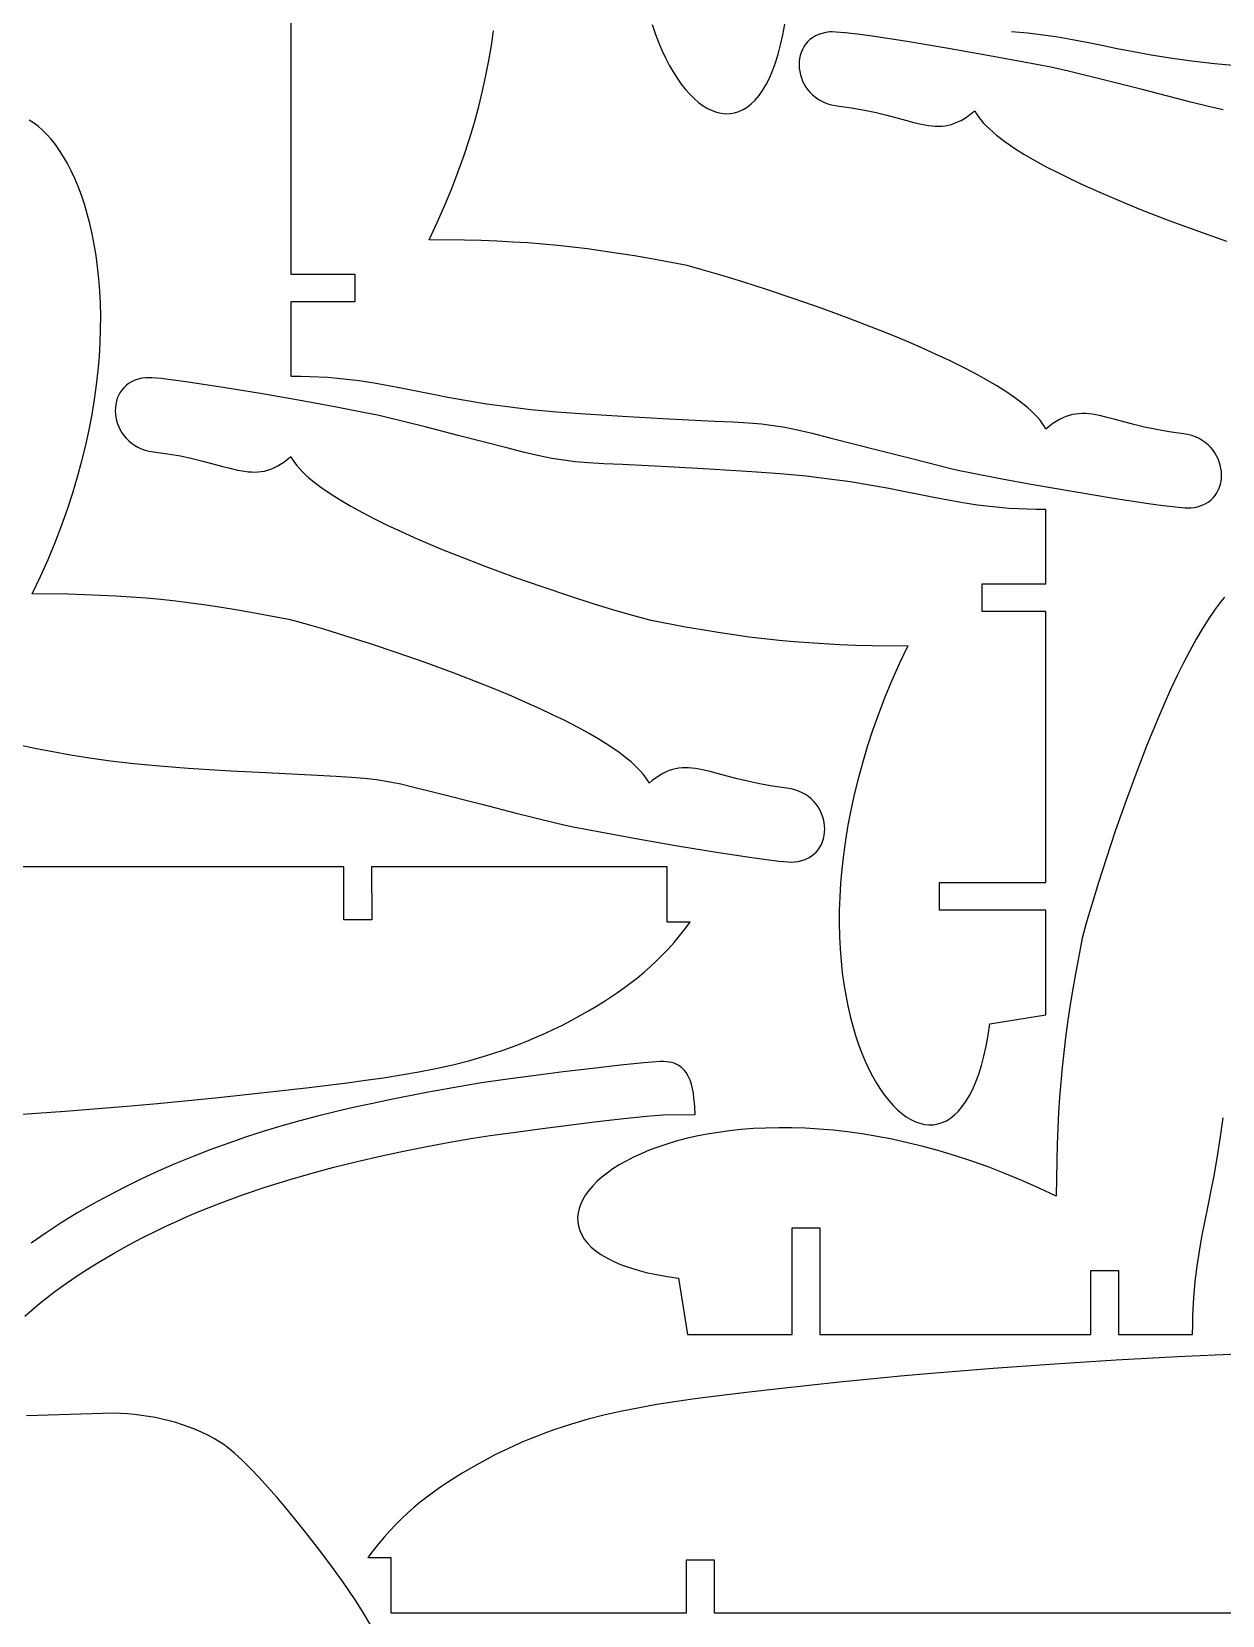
# Model space of a CAD drawing. Extents: x 378 to 958, y 20 to 900.
# Drawn here: x 476.3 to 588.1, y 185.4 to 334.1 of the extents above; entities that cross this region are included whole.
import ezdxf

# ---------------------------------------------------------------- set-up
doc = ezdxf.new("R2010")
doc.units = 0
doc.layers.get('0').update_dxf_attribs({"linetype": 'CONTINUOUS'})

msp = doc.modelspace()

# ---------------------------------------------------------------- linework, layer by layer
at = {"color": 4}
for p, q in [((500.642689, 336.750084), (500.640489, 311.327984)), ((534.571287, 334.763373), (534.855356, 333.915432)), ((546.829009, 333.775954), (547.01136, 334.788588)), ((519.466855, 332.786858), (519.65779, 334.161155)), ((534.855356, 333.915432), (535.158001, 333.10781)), ((535.158001, 333.10781), (535.477916, 332.341378)), ((546.622098, 332.832446), (546.829009, 333.775954)), ((549.16377, 333.125669), (548.973155, 332.899895)), ((549.380674, 333.33234), (549.16377, 333.125669)), ((549.623998, 333.517845), (549.380674, 333.33234)), ((549.893871, 333.68012), (549.623998, 333.517845)), ((550.190424, 333.817101), (549.893871, 333.68012)), ((550.513785, 333.926724), (550.190424, 333.817101)), ((550.864086, 334.006927), (550.513785, 333.926724)), ((551.241455, 334.055645), (550.864086, 334.006927)), ((551.477023, 334.061803), (551.241455, 334.055645)), ((551.798597, 334.04949), (551.477023, 334.061803)), ((552.677357, 333.973721), (551.798597, 334.04949)), ((553.832912, 333.83688), (552.677357, 333.973721)), ((555.220441, 333.64751), (553.832912, 333.83688)), ((558.512135, 333.145354), (555.220441, 333.64751)), ((562.193867, 332.535595), (558.512135, 333.145354)), ((568.300222, 334.10341), (569.832973, 333.971427)), ((569.832973, 333.971427), (571.278379, 333.797312)), ((571.278379, 333.797312), (572.665751, 333.587215)), ((572.665751, 333.587215), (574.0244, 333.347287)), ((574.0244, 333.347287), (575.383637, 333.083678)), ((575.383637, 333.083678), (576.772775, 332.802539)), ((519.235122, 331.387084), (519.466855, 332.786858)), ((535.477916, 332.341378), (535.813793, 331.617011)), ((535.813793, 331.617011), (536.164325, 330.935581)), ((546.139825, 331.149322), (546.391934, 331.957194)), ((546.391934, 331.957194), (546.622098, 332.832446)), ((548.40988, 331.556712), (548.374276, 331.259659)), ((548.470995, 331.847045), (548.40988, 331.556712)), ((548.55775, 332.128593), (548.470995, 331.847045)), ((548.670275, 332.399293), (548.55775, 332.128593)), ((548.8087, 332.657082), (548.670275, 332.399293)), ((548.973155, 332.899895), (548.8087, 332.657082)), ((565.907067, 331.886572), (562.193867, 332.535595)), ((569.293163, 331.266629), (565.907067, 331.886572)), ((576.772775, 332.802539), (578.221123, 332.510019)), ((578.221123, 332.510019), (579.757995, 332.21227)), ((579.757995, 332.21227), (581.4127, 331.915441)), ((581.4127, 331.915441), (583.214551, 331.625684)), ((583.214551, 331.625684), (585.192859, 331.349148)), ((518.961283, 329.962706), (519.235122, 331.387084)), ((536.164325, 330.935581), (536.528206, 330.297961)), ((536.528206, 330.297961), (536.904127, 329.705024)), ((545.574997, 329.732232), (545.867077, 330.40796)), ((545.867077, 330.40796), (546.139825, 331.149322)), ((548.374276, 331.259659), (548.364053, 330.957948)), ((548.364053, 330.957948), (548.37908, 330.653645)), ((548.37908, 330.653645), (548.419228, 330.348811)), ((548.419228, 330.348811), (548.484367, 330.045512)), ((548.484367, 330.045512), (548.574368, 329.74581)), ((571.993582, 330.744106), (569.293163, 331.266629)), ((572.97461, 330.540734), (571.993582, 330.744106)), ((573.649755, 330.387345), (572.97461, 330.540734)), ((577.454664, 329.43655), (573.649755, 330.387345)), ((585.192859, 331.349148), (587.376935, 331.091985)), ((587.376935, 331.091985), (589.796091, 330.860344)), ((518.644031, 328.514597), (518.961283, 329.962706)), ((536.904127, 329.705024), (537.290782, 329.157644)), ((537.290782, 329.157644), (537.686863, 328.656692)), ((537.686863, 328.656692), (538.091064, 328.203043)), ((544.595842, 328.090133), (544.938073, 328.574192)), ((544.938073, 328.574192), (545.264893, 329.121267)), ((545.264893, 329.121267), (545.574997, 329.732232)), ((548.574368, 329.74581), (548.689099, 329.45177)), ((548.689099, 329.45177), (548.828433, 329.165454)), ((548.828433, 329.165454), (548.992237, 328.888928)), ((548.992237, 328.888928), (549.180384, 328.624253)), ((549.180384, 328.624253), (549.392742, 328.373495)), ((580.572426, 328.643503), (577.454664, 329.43655)), ((585.146916, 327.467349), (580.572426, 328.643503)), ((518.282058, 327.043631), (518.644031, 328.514597)), ((538.091064, 328.203043), (538.502076, 327.797569)), ((538.502076, 327.797569), (538.918594, 327.441143)), ((538.918594, 327.441143), (539.33931, 327.134639)), ((539.33931, 327.134639), (539.762916, 326.878929)), ((543.489762, 327.007324), (543.87038, 327.307572)), ((543.87038, 327.307572), (544.239509, 327.668217)), ((544.239509, 327.668217), (544.595842, 328.090133)), ((549.392742, 328.373495), (549.629183, 328.138716)), ((549.629183, 328.138716), (549.889575, 327.921981)), ((549.889575, 327.921981), (550.17379, 327.725352)), ((550.17379, 327.725352), (550.481698, 327.550895)), ((550.481698, 327.550895), (550.813168, 327.400671)), ((550.813168, 327.400671), (551.168071, 327.276746)), ((551.168071, 327.276746), (551.546276, 327.181183)), ((551.546276, 327.181183), (551.947655, 327.116045)), ((551.947655, 327.116045), (553.276964, 326.931016)), ((586.803848, 327.052591), (585.146916, 327.467349)), ((588.174041, 326.732278), (586.803848, 327.052591)), ((476.485405, 325.51098), (476.061799, 325.766692)), ((517.874058, 325.55068), (518.282058, 327.043631)), ((539.762916, 326.878929), (540.188105, 326.674886)), ((540.188105, 326.674886), (540.613571, 326.523383)), ((540.613571, 326.523383), (541.038006, 326.425293)), ((541.038006, 326.425293), (541.460102, 326.38149)), ((541.460102, 326.38149), (541.878553, 326.392846)), ((541.878553, 326.392846), (542.292052, 326.460235)), ((542.292052, 326.460235), (542.699292, 326.584528)), ((542.699292, 326.584528), (543.098964, 326.766601)), ((543.098964, 326.766601), (543.489762, 327.007324)), ((553.276964, 326.931016), (554.487029, 326.715355)), ((554.487029, 326.715355), (555.588465, 326.480101)), ((555.588465, 326.480101), (556.591886, 326.236296)), ((556.591886, 326.236296), (558.34714, 325.767196)), ((558.34714, 325.767196), (559.120201, 325.563983)), ((559.120201, 325.563983), (559.837705, 325.396382)), ((562.963351, 325.479001), (563.265199, 325.604546)), ((563.265199, 325.604546), (563.570406, 325.756936)), ((563.570406, 325.756936), (563.880298, 325.937551)), ((563.880298, 325.937551), (564.196202, 326.14777)), ((564.196202, 326.14777), (564.519446, 326.388975)), ((564.519446, 326.388975), (564.851355, 326.662545)), ((564.851355, 326.662545), (565.007969, 326.383933)), ((565.007969, 326.383933), (565.194857, 326.102786)), ((565.194857, 326.102786), (565.411123, 325.819288)), ((565.411123, 325.819288), (565.655868, 325.533621)), ((476.906121, 325.204474), (476.485405, 325.51098)), ((477.322638, 324.848047), (476.906121, 325.204474)), ((477.733651, 324.442572), (477.322638, 324.848047)), ((478.137852, 323.988922), (477.733651, 324.442572)), ((517.418724, 324.036617), (517.874058, 325.55068)), ((559.837705, 325.396382), (560.510264, 325.275435)), ((560.510264, 325.275435), (560.833007, 325.235907)), ((560.833007, 325.235907), (561.148495, 325.212182)), ((561.148495, 325.212182), (561.458053, 325.205642)), ((561.458053, 325.205642), (561.76301, 325.217665)), ((561.76301, 325.217665), (562.064691, 325.249633)), ((562.064691, 325.249633), (562.364424, 325.302924)), ((562.364424, 325.302924), (562.663535, 325.37892)), ((562.663535, 325.37892), (562.963351, 325.479001)), ((565.655868, 325.533621), (565.928197, 325.245967)), ((565.928197, 325.245967), (566.227212, 324.956509)), ((566.227212, 324.956509), (566.552017, 324.665428)), ((566.552017, 324.665428), (566.901714, 324.372907)), ((566.901714, 324.372907), (567.672199, 323.784277)), ((478.533933, 323.48797), (478.137852, 323.988922)), ((478.920588, 322.940589), (478.533933, 323.48797)), ((479.296509, 322.347652), (478.920588, 322.940589)), ((516.914748, 322.502316), (517.418724, 324.036617)), ((567.672199, 323.784277), (568.531491, 323.192075)), ((568.531491, 323.192075), (569.472414, 322.597762)), ((569.472414, 322.597762), (570.487794, 322.002796)), ((479.660389, 321.710032), (479.296509, 322.347652)), ((480.010922, 321.028602), (479.660389, 321.710032)), ((516.360823, 320.948648), (516.914748, 322.502316)), ((570.487794, 322.002796), (571.570455, 321.408637)), ((571.570455, 321.408637), (572.713221, 320.816743)), ((480.346799, 320.304235), (480.010922, 321.028602)), ((480.666714, 319.537804), (480.346799, 320.304235)), ((515.755641, 319.376489), (516.360823, 320.948648)), ((572.713221, 320.816743), (573.908918, 320.228574)), ((573.908918, 320.228574), (575.150369, 319.645587)), ((575.150369, 319.645587), (576.430401, 319.069244)), ((480.969359, 318.730182), (480.666714, 319.537804)), ((481.253428, 317.882242), (480.969359, 318.730182)), ((515.097897, 317.786709), (515.755641, 319.376489)), ((576.430401, 319.069244), (577.741836, 318.501002)), ((577.741836, 318.501002), (579.0775, 317.94232)), ((481.517612, 316.994857), (481.253428, 317.882242)), ((481.760606, 316.0689), (481.517612, 316.994857)), ((514.386282, 316.180184), (515.097897, 317.786709)), ((579.0775, 317.94232), (580.430217, 317.394657)), ((580.430217, 317.394657), (583.158111, 316.338227)), ((481.981102, 315.105244), (481.760606, 316.0689)), ((513.619489, 314.557784), (514.386282, 316.180184)), ((583.158111, 316.338227), (585.868114, 315.343382)), ((585.868114, 315.343382), (588.502822, 314.421794)), ((482.177792, 314.104762), (481.981102, 315.105244)), ((482.349369, 313.068328), (482.177792, 314.104762)), ((516.953912, 314.510826), (513.619489, 314.557784)), ((518.513966, 314.468083), (516.953912, 314.510826)), ((520.017856, 314.410778), (518.513966, 314.468083)), ((521.477039, 314.337622), (520.017856, 314.410778)), ((522.90297, 314.247326), (521.477039, 314.337622)), ((524.307105, 314.138602), (522.90297, 314.247326)), ((525.700902, 314.010159), (524.307105, 314.138602)), ((527.095815, 313.860709), (525.700902, 314.010159)), ((528.503301, 313.688964), (527.095815, 313.860709)), ((529.934816, 313.493633), (528.503301, 313.688964)), ((482.494527, 311.996813), (482.349369, 313.068328)), ((531.401816, 313.273428), (529.934816, 313.493633)), ((532.915757, 313.027059), (531.401816, 313.273428)), ((534.488096, 312.753239), (532.915757, 313.027059)), ((537.853789, 312.118084), (534.488096, 312.753239)), ((482.611958, 310.891092), (482.494527, 311.996813)), ((482.700354, 309.752037), (482.611958, 310.891092)), ((500.640489, 311.327984), (506.640289, 311.327984)), ((506.640289, 311.327984), (506.640289, 308.727484)), ((539.250984, 311.737866), (537.853789, 312.118084)), ((541.010488, 311.22603), (539.250984, 311.737866)), ((543.074897, 310.594248), (541.010488, 311.22603)), ((482.75841, 308.580521), (482.700354, 309.752037)), ((545.386809, 309.854192), (543.074897, 310.594248)), ((547.888821, 309.017534), (545.386809, 309.854192)), ((482.784816, 307.377417), (482.75841, 308.580521)), ((500.640489, 308.727484), (500.639689, 301.753384)), ((506.640289, 308.727484), (500.640489, 308.727484)), ((550.52353, 308.095947), (547.888821, 309.017534)), ((553.233533, 307.101102), (550.52353, 308.095947)), ((482.778268, 306.143598), (482.784816, 307.377417)), ((555.961427, 306.044672), (553.233533, 307.101102)), ((482.661075, 303.587309), (482.737456, 304.879938)), ((482.737456, 304.879938), (482.778268, 306.143598)), ((557.314144, 305.497009), (555.961427, 306.044672)), ((558.649808, 304.938327), (557.314144, 305.497009)), ((559.961243, 304.370085), (558.649808, 304.938327)), ((482.547816, 302.266584), (482.661075, 303.587309)), ((561.241274, 303.793741), (559.961243, 304.370085)), ((562.482726, 303.210755), (561.241274, 303.793741)), ((482.396373, 300.918636), (482.547816, 302.266584)), ((563.678423, 302.622586), (562.482726, 303.210755)), ((564.821189, 302.030692), (563.678423, 302.622586)), ((565.90385, 301.436532), (564.821189, 302.030692)), ((482.205438, 299.544338), (482.396373, 300.918636)), ((484.757407, 300.436903), (484.592952, 300.194089)), ((484.948022, 300.662677), (484.757407, 300.436903)), ((485.164926, 300.869348), (484.948022, 300.662677)), ((485.40825, 301.054853), (485.164926, 300.869348)), ((485.678123, 301.217128), (485.40825, 301.054853)), ((485.974676, 301.354109), (485.678123, 301.217128)), ((486.298037, 301.463732), (485.974676, 301.354109)), ((486.648338, 301.543935), (486.298037, 301.463732)), ((487.025707, 301.592653), (486.648338, 301.543935)), ((487.261275, 301.598811), (487.025707, 301.592653)), ((487.582851, 301.586498), (487.261275, 301.598811)), ((488.461613, 301.510729), (487.582851, 301.586498)), ((489.617173, 301.373888), (488.461613, 301.510729)), ((491.004708, 301.184518), (489.617173, 301.373888)), ((494.296418, 300.682362), (491.004708, 301.184518)), ((497.978169, 300.072603), (494.296418, 300.682362)), ((500.639689, 301.753384), (501.557455, 301.745939)), ((501.557455, 301.745939), (502.435066, 301.724117)), ((502.435066, 301.724117), (504.084474, 301.640417)), ((504.084474, 301.640417), (505.617225, 301.508435)), ((505.617225, 301.508435), (507.062631, 301.33432)), ((507.062631, 301.33432), (508.450003, 301.124223)), ((508.450003, 301.124223), (509.808652, 300.884295)), ((509.808652, 300.884295), (511.167889, 300.620686)), ((511.167889, 300.620686), (512.557027, 300.339547)), ((512.557027, 300.339547), (514.005375, 300.047027)), ((566.91923, 300.841567), (565.90385, 301.436532)), ((567.860153, 300.247254), (566.91923, 300.841567)), ((481.973705, 298.144564), (482.205438, 299.544338)), ((484.194132, 299.09372), (484.158528, 298.796667)), ((484.255247, 299.384053), (484.194132, 299.09372)), ((484.342002, 299.665601), (484.255247, 299.384053)), ((484.454527, 299.936301), (484.342002, 299.665601)), ((484.592952, 300.194089), (484.454527, 299.936301)), ((501.691387, 299.42358), (497.978169, 300.072603)), ((505.077499, 298.803637), (501.691387, 299.42358)), ((507.77793, 298.281114), (505.077499, 298.803637)), ((514.005375, 300.047027), (515.542247, 299.749278)), ((515.542247, 299.749278), (517.196952, 299.452449)), ((517.196952, 299.452449), (518.998803, 299.162692)), ((518.998803, 299.162692), (520.977111, 298.886156)), ((520.977111, 298.886156), (523.161187, 298.628993)), ((568.719445, 299.655052), (567.860153, 300.247254)), ((569.489929, 299.066421), (568.719445, 299.655052)), ((569.839627, 298.773901), (569.489929, 299.066421)), ((481.699866, 296.720186), (481.973705, 298.144564)), ((484.158528, 298.796667), (484.148304, 298.494956)), ((484.148304, 298.494956), (484.163332, 298.190653)), ((484.163332, 298.190653), (484.20348, 297.885819)), ((484.20348, 297.885819), (484.268619, 297.58252)), ((484.268619, 297.58252), (484.35862, 297.282818)), ((508.758961, 298.077742), (507.77793, 298.281114)), ((509.434107, 297.924353), (508.758961, 298.077742)), ((513.239016, 296.973558), (509.434107, 297.924353)), ((523.161187, 298.628993), (525.580343, 298.397352)), ((525.580343, 298.397352), (528.263889, 298.197384)), ((528.263889, 298.197384), (532.2723, 297.951103)), ((532.2723, 297.951103), (535.56643, 297.768635)), ((535.56643, 297.768635), (540.412256, 297.531832)), ((540.412256, 297.531832), (542.164156, 297.445847)), ((542.164156, 297.445847), (543.602183, 297.360372)), ((543.602183, 297.360372), (544.826439, 297.25958)), ((570.164432, 298.48282), (569.839627, 298.773901)), ((570.463447, 298.193362), (570.164432, 298.48282)), ((570.735776, 297.905707), (570.463447, 298.193362)), ((570.980521, 297.62004), (570.735776, 297.905707)), ((571.196787, 297.336542), (570.980521, 297.62004)), ((571.383675, 297.055396), (571.196787, 297.336542)), ((572.511346, 297.501778), (572.195442, 297.291559)), ((572.821238, 297.682393), (572.511346, 297.501778)), ((573.126445, 297.834783), (572.821238, 297.682393)), ((573.428293, 297.960328), (573.126445, 297.834783)), ((573.728109, 298.060408), (573.428293, 297.960328)), ((574.02722, 298.136404), (573.728109, 298.060408)), ((574.326953, 298.189696), (574.02722, 298.136404)), ((574.628634, 298.221664), (574.326953, 298.189696)), ((574.933591, 298.233687), (574.628634, 298.221664)), ((575.243149, 298.227146), (574.933591, 298.233687)), ((575.558637, 298.203422), (575.243149, 298.227146)), ((575.881379, 298.163894), (575.558637, 298.203422)), ((576.553939, 298.042947), (575.881379, 298.163894)), ((577.271442, 297.875346), (576.553939, 298.042947)), ((578.044504, 297.672133), (577.271442, 297.875346)), ((579.799758, 297.203032), (578.044504, 297.672133)), ((481.382613, 295.272077), (481.699866, 296.720186)), ((484.35862, 297.282818), (484.473351, 296.988778)), ((484.473351, 296.988778), (484.612684, 296.702462)), ((484.612684, 296.702462), (484.776489, 296.425935)), ((484.776489, 296.425935), (484.964636, 296.161261)), ((484.964636, 296.161261), (485.176994, 295.910503)), ((485.176994, 295.910503), (485.413435, 295.675724)), ((516.356777, 296.180511), (513.239016, 296.973558)), ((520.931266, 295.004357), (516.356777, 296.180511)), ((544.826439, 297.25958), (545.937027, 297.127647)), ((545.937027, 297.127647), (547.034047, 296.948745)), ((547.034047, 296.948745), (548.217603, 296.707051)), ((548.217603, 296.707051), (549.587796, 296.386738)), ((549.587796, 296.386738), (551.244728, 295.971979)), ((551.244728, 295.971979), (555.819218, 294.795826)), ((571.540289, 296.776784), (571.383675, 297.055396)), ((571.872198, 297.050354), (571.540289, 296.776784)), ((572.195442, 297.291559), (571.872198, 297.050354)), ((580.803179, 296.959227), (579.799758, 297.203032)), ((581.904615, 296.723974), (580.803179, 296.959227)), ((583.11468, 296.508312), (581.904615, 296.723974)), ((584.443989, 296.323284), (583.11468, 296.508312)), ((584.845368, 296.258146), (584.443989, 296.323284)), ((585.223573, 296.162582), (584.845368, 296.258146)), ((585.578476, 296.038657), (585.223573, 296.162582)), ((585.909946, 295.888434), (585.578476, 296.038657)), ((586.217854, 295.713976), (585.909946, 295.888434)), ((481.020641, 293.801111), (481.382613, 295.272077)), ((485.413435, 295.675724), (485.673827, 295.458989)), ((485.673827, 295.458989), (485.958042, 295.26236)), ((485.958042, 295.26236), (486.26595, 295.087903)), ((486.26595, 295.087903), (486.59742, 294.937679)), ((486.59742, 294.937679), (486.952322, 294.813754)), ((486.952322, 294.813754), (487.330528, 294.718191)), ((487.330528, 294.718191), (487.731907, 294.653053)), ((487.731907, 294.653053), (489.061231, 294.468008)), ((489.061231, 294.468008), (490.271305, 294.252334)), ((522.588197, 294.589599), (520.931266, 295.004357)), ((523.958388, 294.269286), (522.588197, 294.589599)), ((555.819218, 294.795826), (558.93698, 294.002779)), ((586.502068, 295.517348), (586.217854, 295.713976)), ((586.762461, 295.300613), (586.502068, 295.517348)), ((586.998902, 295.065834), (586.762461, 295.300613)), ((587.21126, 294.815076), (586.998902, 295.065834)), ((587.399407, 294.550401), (587.21126, 294.815076)), ((587.563211, 294.273874), (587.399407, 294.550401)), ((480.612641, 292.30816), (481.020641, 293.801111)), ((490.271305, 294.252334), (491.372745, 294.017072)), ((491.372745, 294.017072), (492.376165, 293.773262)), ((492.376165, 293.773262), (494.131404, 293.30416)), ((494.131404, 293.30416), (494.904454, 293.100949)), ((494.904454, 293.100949), (495.621944, 292.933353)), ((495.621944, 292.933353), (496.294489, 292.812411)), ((498.148605, 292.839918), (498.44771, 292.915917)), ((498.44771, 292.915917), (498.747521, 293.016)), ((498.747521, 293.016), (499.049364, 293.141548)), ((499.049364, 293.141548), (499.354566, 293.29394)), ((499.354566, 293.29394), (499.664455, 293.474556)), ((499.664455, 293.474556), (499.980356, 293.684777)), ((499.980356, 293.684777), (500.303598, 293.925982)), ((500.303598, 293.925982), (500.635507, 294.199553)), ((500.635507, 294.199553), (500.79213, 293.92094)), ((500.79213, 293.92094), (500.979027, 293.639794)), ((500.979027, 293.639794), (501.195301, 293.356296)), ((501.195301, 293.356296), (501.440055, 293.070629)), ((501.440055, 293.070629), (501.712392, 292.782975)), ((525.14194, 294.027591), (523.958388, 294.269286)), ((526.238957, 293.84869), (525.14194, 294.027591)), ((527.349539, 293.716757), (526.238957, 293.84869)), ((528.573788, 293.615965), (527.349539, 293.716757)), ((530.011807, 293.530489), (528.573788, 293.615965)), ((531.763697, 293.444504), (530.011807, 293.530489)), ((536.609499, 293.207702), (531.763697, 293.444504)), ((539.903613, 293.025234), (536.609499, 293.207702)), ((543.912007, 292.778953), (539.903613, 293.025234)), ((558.93698, 294.002779), (562.741889, 293.051984)), ((562.741889, 293.051984), (563.417034, 292.898595)), ((563.417034, 292.898595), (564.398062, 292.695223)), ((587.702545, 293.987559), (587.563211, 294.273874)), ((587.817276, 293.693519), (587.702545, 293.987559)), ((587.907277, 293.393817), (587.817276, 293.693519)), ((587.972416, 293.090517), (587.907277, 293.393817)), ((588.012564, 292.785684), (587.972416, 293.090517)), ((480.157307, 290.794097), (480.612641, 292.30816)), ((496.294489, 292.812411), (496.617225, 292.772885)), ((496.617225, 292.772885), (496.932705, 292.749164)), ((496.932705, 292.749164), (497.242256, 292.742626)), ((497.242256, 292.742626), (497.547205, 292.754653)), ((497.547205, 292.754653), (497.848879, 292.786623)), ((497.848879, 292.786623), (498.148605, 292.839918)), ((501.712392, 292.782975), (502.011415, 292.493517)), ((502.011415, 292.493517), (502.336228, 292.202436)), ((502.336228, 292.202436), (502.685932, 291.909915)), ((502.685932, 291.909915), (503.456431, 291.321284)), ((546.595553, 292.578985), (543.912007, 292.778953)), ((549.014709, 292.347344), (546.595553, 292.578985)), ((551.198785, 292.09018), (549.014709, 292.347344)), ((553.177093, 291.813645), (551.198785, 292.09018)), ((554.978944, 291.523888), (553.177093, 291.813645)), ((556.633649, 291.227059), (554.978944, 291.523888)), ((564.398062, 292.695223), (567.098481, 292.1727)), ((567.098481, 292.1727), (570.484577, 291.552756)), ((570.484577, 291.552756), (574.197777, 290.903734)), ((587.833894, 291.310736), (587.920649, 291.592284)), ((587.920649, 291.592284), (587.981764, 291.882617)), ((587.981764, 291.882617), (588.017368, 292.17967)), ((588.027591, 292.48138), (588.012564, 292.785684)), ((588.017368, 292.17967), (588.027591, 292.48138)), ((479.65333, 289.259796), (480.157307, 290.794097)), ((503.456431, 291.321284), (504.315735, 290.729083)), ((504.315735, 290.729083), (505.256671, 290.13477)), ((505.256671, 290.13477), (506.272061, 289.539804)), ((558.170521, 290.92931), (556.633649, 291.227059)), ((559.618869, 290.63679), (558.170521, 290.92931)), ((561.008007, 290.35565), (559.618869, 290.63679)), ((562.367244, 290.092041), (561.008007, 290.35565)), ((563.725893, 289.852113), (562.367244, 290.092041)), ((574.197777, 290.903734), (577.879509, 290.293974)), ((577.879509, 290.293974), (581.171203, 289.791818)), ((586.497773, 289.759209), (586.767646, 289.921484)), ((586.767646, 289.921484), (587.01097, 290.106989)), ((587.01097, 290.106989), (587.227874, 290.31366)), ((587.227874, 290.31366), (587.418489, 290.539434)), ((587.418489, 290.539434), (587.582944, 290.782247)), ((587.582944, 290.782247), (587.721369, 291.040036)), ((587.721369, 291.040036), (587.833894, 291.310736)), ((479.099405, 287.706129), (479.65333, 289.259796)), ((506.272061, 289.539804), (507.354732, 288.945645)), ((507.354732, 288.945645), (508.497508, 288.353751)), ((565.113265, 289.642017), (563.725893, 289.852113)), ((566.55867, 289.467902), (565.113265, 289.642017)), ((568.091422, 289.335919), (566.55867, 289.467902)), ((569.74083, 289.252219), (568.091422, 289.335919)), ((570.61844, 289.230397), (569.74083, 289.252219)), ((571.536207, 289.222953), (570.61844, 289.230397)), ((571.535407, 282.248853), (571.536207, 289.222953)), ((581.171203, 289.791818), (582.558732, 289.602449)), ((582.558732, 289.602449), (583.714287, 289.465608)), ((583.714287, 289.465608), (584.593046, 289.389839)), ((584.593046, 289.389839), (584.914621, 289.377526)), ((584.914621, 289.377526), (585.150189, 289.383684)), ((585.150189, 289.383684), (585.527558, 289.432402)), ((585.527558, 289.432402), (585.877859, 289.512604)), ((585.877859, 289.512604), (586.20122, 289.622228)), ((586.20122, 289.622228), (586.497773, 289.759209)), ((478.494224, 286.133969), (479.099405, 287.706129)), ((508.497508, 288.353751), (509.693213, 287.765581)), ((509.693213, 287.765581), (510.934673, 287.182595)), ((510.934673, 287.182595), (512.214711, 286.606252)), ((477.836479, 284.54419), (478.494224, 286.133969)), ((512.214711, 286.606252), (513.526152, 286.038009)), ((513.526152, 286.038009), (514.861822, 285.479328)), ((514.861822, 285.479328), (516.214544, 284.931665)), ((477.124864, 282.937664), (477.836479, 284.54419)), ((516.214544, 284.931665), (518.942446, 283.875234)), ((476.358072, 281.315264), (477.124864, 282.937664)), ((518.942446, 283.875234), (521.652455, 282.880389)), ((521.652455, 282.880389), (524.287168, 281.958802)), ((479.692495, 281.268307), (476.358072, 281.315264)), ((481.252548, 281.225563), (479.692495, 281.268307)), ((482.756437, 281.168258), (481.252548, 281.225563)), ((484.215618, 281.095102), (482.756437, 281.168258)), ((485.641547, 281.004807), (484.215618, 281.095102)), ((487.04568, 280.896082), (485.641547, 281.004807)), ((524.287168, 281.958802), (526.789183, 281.122145)), ((526.789183, 281.122145), (529.101097, 280.382089)), ((565.535607, 279.648353), (565.535607, 282.248853)), ((565.535607, 282.248853), (571.535407, 282.248853)), ((588.294499, 280.988576), (588.001978, 280.638874)), ((488.439472, 280.767639), (487.04568, 280.896082)), ((489.83438, 280.61819), (488.439472, 280.767639)), ((491.241859, 280.446444), (489.83438, 280.61819)), ((492.673366, 280.251113), (491.241859, 280.446444)), ((494.140356, 280.030908), (492.673366, 280.251113)), ((495.654286, 279.78454), (494.140356, 280.030908)), ((497.226611, 279.510719), (495.654286, 279.78454)), ((500.592272, 278.875564), (497.226611, 279.510719)), ((529.101097, 280.382089), (531.165508, 279.750307)), ((531.165508, 279.750307), (532.925012, 279.238471)), ((571.535407, 279.648353), (565.535607, 279.648353)), ((571.533207, 254.226253), (571.535407, 279.648353)), ((587.413347, 279.868381), (586.821146, 279.00908)), ((588.001978, 280.638874), (587.413347, 279.868381)), ((501.989467, 278.495362), (500.592272, 278.875564)), ((503.748971, 277.983539), (501.989467, 278.495362)), ((532.925012, 279.238471), (534.322207, 278.858253)), ((534.322207, 278.858253), (537.687867, 278.223098)), ((537.687867, 278.223098), (539.260193, 277.949277)), ((586.226833, 278.068148), (585.631867, 277.05276)), ((586.821146, 279.00908), (586.226833, 278.068148)), ((505.813381, 277.351765), (503.748971, 277.983539)), ((508.125295, 276.611714), (505.813381, 277.351765)), ((510.62731, 275.775059), (508.125295, 276.611714)), ((539.260193, 277.949277), (540.774122, 277.702909)), ((540.774122, 277.702909), (542.241113, 277.482704)), ((542.241113, 277.482704), (543.67262, 277.287373)), ((543.67262, 277.287373), (545.080099, 277.115627)), ((545.080099, 277.115627), (546.475007, 276.966178)), ((546.475007, 276.966178), (547.868799, 276.837735)), ((547.868799, 276.837735), (549.272931, 276.72901)), ((549.272931, 276.72901), (550.69886, 276.638715)), ((550.69886, 276.638715), (552.158041, 276.565559)), ((552.158041, 276.565559), (553.66193, 276.508254)), ((553.66193, 276.508254), (555.221984, 276.46551)), ((585.631867, 277.05276), (585.037708, 275.970091)), ((513.262023, 274.853471), (510.62731, 275.775059)), ((555.221984, 276.46551), (558.556407, 276.418553)), ((558.556407, 276.418553), (557.789614, 274.796153)), ((585.037708, 275.970091), (584.445814, 274.827317)), ((515.972032, 273.858624), (513.262023, 274.853471)), ((518.699934, 272.802189), (515.972032, 273.858624)), ((557.789614, 274.796153), (557.077999, 273.189627)), ((583.857644, 273.631613), (583.274658, 272.390154)), ((584.445814, 274.827317), (583.857644, 273.631613)), ((520.052657, 272.254524), (518.699934, 272.802189)), ((521.388326, 271.69584), (520.052657, 272.254524)), ((557.077999, 273.189627), (556.420255, 271.599848)), ((583.274658, 272.390154), (582.698315, 271.110117)), ((522.699768, 271.127595), (521.388326, 271.69584)), ((523.979806, 270.551248), (522.699768, 271.127595)), ((556.420255, 271.599848), (555.815073, 270.027688)), ((582.698315, 271.110117), (582.130072, 269.798675)), ((525.221265, 269.968259), (523.979806, 270.551248)), ((526.41697, 269.380086), (525.221265, 269.968259)), ((527.559746, 268.788189), (526.41697, 269.380086)), ((555.815073, 270.027688), (555.261148, 268.474021)), ((582.130072, 269.798675), (581.571391, 268.463006)), ((528.642417, 268.194027), (527.559746, 268.788189)), ((529.657808, 267.599058), (528.642417, 268.194027)), ((530.598743, 267.004743), (529.657808, 267.599058)), ((555.261148, 268.474021), (554.757172, 266.93972)), ((581.571391, 268.463006), (581.023728, 267.110283)), ((475.295609, 267.097064), (476.743958, 266.804549)), ((476.743958, 266.804549), (478.280829, 266.506802)), ((478.280829, 266.506802), (479.935535, 266.209974)), ((479.935535, 266.209974), (481.737386, 265.920214)), ((531.458048, 266.412539), (530.598743, 267.004743)), ((532.228546, 265.823906), (531.458048, 266.412539)), ((554.757172, 266.93972), (554.301837, 265.425657)), ((581.023728, 267.110283), (579.967297, 264.382382)), ((481.737386, 265.920214), (483.715694, 265.643674)), ((483.715694, 265.643674), (485.89977, 265.386502)), ((485.89977, 265.386502), (488.318925, 265.154849)), ((488.318925, 265.154849), (491.002472, 264.954864)), ((491.002472, 264.954864), (495.010865, 264.708583)), ((495.010865, 264.708583), (498.30498, 264.526115)), ((532.578251, 265.531384), (532.228546, 265.823906)), ((532.903063, 265.240303), (532.578251, 265.531384)), ((533.202086, 264.950844), (532.903063, 265.240303)), ((533.474423, 264.663189), (533.202086, 264.950844)), ((533.719177, 264.377521), (533.474423, 264.663189)), ((536.166958, 264.717808), (535.865115, 264.592263)), ((536.466768, 264.817889), (536.166958, 264.717808)), ((536.765873, 264.893885), (536.466768, 264.817889)), ((537.065599, 264.947176), (536.765873, 264.893885)), ((537.367274, 264.979144), (537.065599, 264.947176)), ((537.672223, 264.991167), (537.367274, 264.979144)), ((537.981774, 264.984627), (537.672223, 264.991167)), ((538.297254, 264.960902), (537.981774, 264.984627)), ((538.619989, 264.921374), (538.297254, 264.960902)), ((539.292534, 264.800427), (538.619989, 264.921374)), ((540.010024, 264.632826), (539.292534, 264.800427)), ((540.783074, 264.429613), (540.010024, 264.632826)), ((554.301837, 265.425657), (553.893838, 263.932706)), ((498.30498, 264.526115), (503.150781, 264.289313)), ((503.150781, 264.289313), (504.902671, 264.203328)), ((504.902671, 264.203328), (506.34069, 264.117852)), ((506.34069, 264.117852), (507.56494, 264.01706)), ((507.56494, 264.01706), (508.675522, 263.885127)), ((508.675522, 263.885127), (509.772538, 263.706226)), ((509.772538, 263.706226), (510.956091, 263.464531)), ((510.956091, 263.464531), (512.326282, 263.144218)), ((512.326282, 263.144218), (513.983212, 262.72946)), ((533.935451, 264.094023), (533.719177, 264.377521)), ((534.122348, 263.812877), (533.935451, 264.094023)), ((534.278972, 263.534264), (534.122348, 263.812877)), ((534.61088, 263.807834), (534.278972, 263.534264)), ((534.934122, 264.049039), (534.61088, 263.807834)), ((535.250024, 264.259258), (534.934122, 264.049039)), ((535.559913, 264.439873), (535.250024, 264.259258)), ((535.865115, 264.592263), (535.559913, 264.439873)), ((542.538314, 263.960513), (540.783074, 264.429613)), ((543.541734, 263.716708), (542.538314, 263.960513)), ((544.643173, 263.481454), (543.541734, 263.716708)), ((545.853247, 263.265793), (544.643173, 263.481454)), ((547.182572, 263.080764), (545.853247, 263.265793)), ((553.893838, 263.932706), (553.531865, 262.46174)), ((579.967297, 264.382382), (578.972453, 261.672373)), ((513.983212, 262.72946), (518.557701, 261.553306)), ((547.58395, 263.015626), (547.182572, 263.080764)), ((547.962156, 262.920063), (547.58395, 263.015626)), ((548.317059, 262.796138), (547.962156, 262.920063)), ((548.648529, 262.645914), (548.317059, 262.796138)), ((548.956436, 262.471457), (548.648529, 262.645914)), ((549.240651, 262.274828), (548.956436, 262.471457)), ((549.501044, 262.058093), (549.240651, 262.274828)), ((549.737484, 261.823314), (549.501044, 262.058093)), ((549.949843, 261.572556), (549.737484, 261.823314)), ((553.531865, 262.46174), (553.214613, 261.013631)), ((578.972453, 261.672373), (578.050865, 259.037662)), ((518.557701, 261.553306), (521.675463, 260.760259)), ((521.675463, 260.760259), (525.480372, 259.809464)), ((550.137989, 261.307882), (549.949843, 261.572556)), ((550.301794, 261.031355), (550.137989, 261.307882)), ((550.441127, 260.745039), (550.301794, 261.031355)), ((550.555859, 260.450999), (550.441127, 260.745039)), ((550.645859, 260.151297), (550.555859, 260.450999)), ((550.710999, 259.847998), (550.645859, 260.151297)), ((553.214613, 261.013631), (552.940774, 259.589253)), ((525.480372, 259.809464), (526.155517, 259.656075)), ((526.155517, 259.656075), (527.136548, 259.452703)), ((527.136548, 259.452703), (529.83698, 258.93018)), ((529.83698, 258.93018), (533.223091, 258.310237)), ((550.751147, 259.543164), (550.710999, 259.847998)), ((550.720346, 258.640097), (550.755951, 258.93715)), ((550.766174, 259.238861), (550.751147, 259.543164)), ((550.755951, 258.93715), (550.766174, 259.238861)), ((552.940774, 259.589253), (552.70904, 258.189479)), ((578.050865, 259.037662), (577.214208, 256.535651)), ((533.223091, 258.310237), (536.936309, 257.661214)), ((536.936309, 257.661214), (540.61806, 257.051455)), ((549.966457, 257.07114), (550.157072, 257.296914)), ((550.157072, 257.296914), (550.321527, 257.539727)), ((550.321527, 257.539727), (550.459952, 257.797516)), ((550.459952, 257.797516), (550.572477, 258.068216)), ((550.572477, 258.068216), (550.659232, 258.349764)), ((550.659232, 258.349764), (550.720346, 258.640097)), ((552.70904, 258.189479), (552.518106, 256.815181)), ((505.627072, 255.698926), (425.950872, 255.697426)), ((505.627572, 250.700126), (505.627072, 255.698926)), ((535.970672, 255.699626), (508.226572, 255.698926)), ((508.226572, 255.698926), (508.227072, 250.700126)), ((535.971372, 250.501226), (535.970672, 255.699626)), ((540.61806, 257.051455), (543.90977, 256.549299)), ((543.90977, 256.549299), (545.297305, 256.359929)), ((545.297305, 256.359929), (546.452865, 256.223088)), ((546.452865, 256.223088), (547.331628, 256.147319)), ((547.331628, 256.147319), (547.653204, 256.135006)), ((547.653204, 256.135006), (547.888772, 256.141164)), ((547.888772, 256.141164), (548.266141, 256.189882)), ((548.266141, 256.189882), (548.616441, 256.270085)), ((548.616441, 256.270085), (548.939803, 256.379708)), ((548.939803, 256.379708), (549.236355, 256.516689)), ((549.236355, 256.516689), (549.506229, 256.678964)), ((549.506229, 256.678964), (549.749553, 256.864469)), ((549.749553, 256.864469), (549.966457, 257.07114)), ((552.518106, 256.815181), (552.366663, 255.467233)), ((577.214208, 256.535651), (576.474152, 254.223743)), ((552.366663, 255.467233), (552.253404, 254.146508)), ((561.533107, 251.626253), (561.533107, 254.226253)), ((561.533107, 254.226253), (571.533207, 254.226253)), ((576.474152, 254.223743), (575.84237, 252.159341)), ((552.177022, 252.853879), (552.136211, 251.590219)), ((552.253404, 254.146508), (552.177022, 252.853879)), ((552.136211, 251.590219), (552.129662, 250.3564)), ((571.533207, 251.626253), (561.533107, 251.626253)), ((571.535707, 241.796253), (571.533207, 251.626253)), ((575.84237, 252.159341), (575.330534, 250.399849)), ((508.227072, 250.700126), (505.627572, 250.700126)), ((538.129772, 250.501226), (535.971372, 250.501226)), ((537.134176, 249.203129), (537.638528, 249.84041)), ((537.638528, 249.84041), (538.129772, 250.501226)), ((552.129662, 250.3564), (552.156069, 249.153296)), ((575.330534, 250.399849), (574.950316, 249.002671)), ((536.085275, 247.994915), (536.616497, 248.588318)), ((536.616497, 248.588318), (537.134176, 249.203129)), ((552.156069, 249.153296), (552.214124, 247.98178)), ((574.950316, 249.002671), (574.315161, 245.637006)), ((534.40817, 246.332519), (534.98133, 246.868079)), ((534.98133, 246.868079), (535.540292, 247.421857)), ((535.540292, 247.421857), (536.085275, 247.994915)), ((552.214124, 247.98178), (552.302521, 246.842725)), ((552.302521, 246.842725), (552.419952, 245.737004)), ((532.601337, 244.824512), (533.218392, 245.311799)), ((533.218392, 245.311799), (533.820597, 245.814114)), ((533.820597, 245.814114), (534.40817, 246.332519)), ((552.419952, 245.737004), (552.565109, 244.665489)), ((574.315161, 245.637006), (574.04134, 244.064676)), ((530.658896, 243.442185), (531.321806, 243.890768)), ((531.321806, 243.890768), (531.969214, 244.35119)), ((531.969214, 244.35119), (532.601337, 244.824512)), ((552.565109, 244.665489), (552.736687, 243.629055)), ((574.04134, 244.064676), (573.794972, 242.55074)), ((528.574972, 242.156826), (529.285697, 242.576277)), ((529.285697, 242.576277), (529.980265, 243.004375)), ((529.980265, 243.004375), (530.658896, 243.442185)), ((552.736687, 243.629055), (552.933377, 242.628573)), ((552.933377, 242.628573), (553.153872, 241.664917)), ((573.794972, 242.55074), (573.574767, 241.083742)), ((525.334694, 240.44294), (526.137158, 240.837918)), ((526.137158, 240.837918), (526.944295, 241.254692)), ((526.944295, 241.254692), (527.756702, 241.694061)), ((527.756702, 241.694061), (528.574972, 242.156826)), ((553.153872, 241.664917), (553.396866, 240.73896)), ((566.101123, 239.876722), (566.257607, 240.959353)), ((566.257607, 240.959353), (571.535707, 241.796253)), ((573.574767, 241.083742), (573.379436, 239.652226)), ((522.159681, 239.064947), (522.949397, 239.380759)), ((522.949397, 239.380759), (523.741408, 239.715161)), ((523.741408, 239.715161), (524.536309, 240.068954)), ((524.536309, 240.068954), (525.334694, 240.44294)), ((553.396866, 240.73896), (553.661051, 239.851575)), ((553.661051, 239.851575), (553.945119, 239.003635)), ((565.918773, 238.864092), (566.101123, 239.876722)), ((573.379436, 239.652226), (573.20769, 238.244738)), ((517.436271, 237.515592), (519.011871, 237.971571)), ((519.011871, 237.971571), (520.584755, 238.485886)), ((520.584755, 238.485886), (521.371666, 238.766923)), ((521.371666, 238.766923), (522.159681, 239.064947)), ((553.945119, 239.003635), (554.247765, 238.196013)), ((554.247765, 238.196013), (554.56768, 237.429582)), ((565.481698, 237.04534), (565.711862, 237.920589)), ((565.711862, 237.920589), (565.918773, 238.864092)), ((573.20769, 238.244738), (573.058241, 236.849821)), ((511.011551, 236.146842), (512.645595, 236.433573)), ((512.645595, 236.433573), (514.257891, 236.753002)), ((514.257891, 236.753002), (515.853197, 237.111539)), ((515.853197, 237.111539), (517.436271, 237.515592)), ((526.199106, 236.430641), (523.386065, 236.073101)), ((529.002955, 236.768001), (526.199106, 236.430641)), ((531.596039, 237.059327), (529.002955, 236.768001)), ((533.776785, 237.278763), (531.596039, 237.059327)), ((535.343619, 237.400454), (533.776785, 237.278763)), ((535.633482, 237.40659), (535.343619, 237.400454)), ((535.904865, 237.393331), (535.633482, 237.40659)), ((536.158405, 237.361575), (535.904865, 237.393331)), ((536.394738, 237.31222), (536.158405, 237.361575)), ((536.6145, 237.246164), (536.394738, 237.31222)), ((536.818329, 237.164307), (536.6145, 237.246164)), ((537.00686, 237.067546), (536.818329, 237.164307)), ((537.180731, 236.956782), (537.00686, 237.067546)), ((537.340579, 236.832911), (537.180731, 236.956782)), ((537.487039, 236.696833), (537.340579, 236.832911)), ((537.620748, 236.549446), (537.487039, 236.696833)), ((537.742344, 236.391648), (537.620748, 236.549446)), ((537.951739, 236.048418), (537.742344, 236.391648)), ((554.56768, 237.429582), (554.903557, 236.705215)), ((554.903557, 236.705215), (555.254089, 236.023785)), ((565.229589, 236.237473), (565.481698, 237.04534)), ((573.058241, 236.849821), (572.929798, 235.456019)), ((499.535963, 234.650098), (502.348572, 234.979326)), ((502.348572, 234.979326), (505.931347, 235.418743)), ((505.931347, 235.418743), (507.659185, 235.645836)), ((507.659185, 235.645836), (509.351, 235.8864)), ((509.351, 235.8864), (511.011551, 236.146842)), ((516.907519, 235.137954), (513.359995, 234.489875)), ((518.538698, 235.400902), (516.907519, 235.137954)), ((520.765405, 235.721236), (518.538698, 235.400902)), ((523.386065, 236.073101), (520.765405, 235.721236)), ((538.120319, 235.674329), (537.951739, 236.048418)), ((538.253175, 235.27657), (538.120319, 235.674329)), ((538.3554, 234.86233), (538.253175, 235.27657)), ((555.254089, 236.023785), (555.61797, 235.386165)), ((555.61797, 235.386165), (555.993891, 234.793228)), ((564.664761, 234.82039), (564.95684, 235.496114)), ((564.95684, 235.496114), (565.229589, 236.237473)), ((572.929798, 235.456019), (572.821073, 234.051878)), ((485.224494, 233.229964), (488.110898, 233.484819)), ((488.110898, 233.484819), (490.98795, 233.753972)), ((490.98795, 233.753972), (493.852948, 234.03771)), ((493.852948, 234.03771), (496.703187, 234.336323)), ((496.703187, 234.336323), (499.535963, 234.650098)), ((508.187485, 233.453522), (506.493341, 233.0793)), ((509.895034, 233.811418), (508.187485, 233.453522)), ((513.359995, 234.489875), (509.895034, 233.811418)), ((538.432088, 234.438799), (538.3554, 234.86233)), ((538.488331, 234.013163), (538.432088, 234.438799)), ((538.559856, 233.184334), (538.488331, 234.013163)), ((555.993891, 234.793228), (556.380546, 234.245847)), ((556.380546, 234.245847), (556.776627, 233.744894)), ((556.776627, 233.744894), (557.180828, 233.291244)), ((563.685606, 233.178301), (564.027836, 233.662357)), ((564.027836, 233.662357), (564.354657, 234.209429)), ((564.354657, 234.209429), (564.664761, 234.82039)), ((572.821073, 234.051878), (572.730778, 232.625941)), ((473.639441, 232.347737), (479.434447, 232.761989)), ((479.434447, 232.761989), (485.224494, 233.229964)), ((503.135619, 232.270241), (501.467217, 231.829583)), ((504.81019, 232.685843), (503.135619, 232.270241)), ((506.493341, 233.0793), (504.81019, 232.685843)), ((529.415765, 231.773159), (531.917258, 232.058677)), ((531.917258, 232.058677), (534.044165, 232.276617)), ((534.044165, 232.276617), (535.612619, 232.402054)), ((535.612619, 232.402054), (538.610719, 232.433354)), ((538.610719, 232.433354), (538.559856, 233.184334)), ((557.180828, 233.291244), (557.59184, 232.885769)), ((557.59184, 232.885769), (558.008358, 232.529343)), ((558.008358, 232.529343), (558.429073, 232.222837)), ((558.429073, 232.222837), (558.852679, 231.967125)), ((558.852679, 231.967125), (559.277869, 231.763081)), ((562.188728, 231.854781), (562.579526, 232.095501)), ((562.579526, 232.095501), (562.960143, 232.395746)), ((562.960143, 232.395746), (563.329272, 232.756389)), ((563.329272, 232.756389), (563.685606, 233.178301)), ((572.730778, 232.625941), (572.657622, 231.166752)), ((587.905708, 230.147699), (588.182243, 232.126001)), ((498.139271, 230.861458), (496.474903, 230.328171)), ((499.802572, 231.360958), (498.139271, 230.861458)), ((501.467217, 231.829583), (499.802572, 231.360958)), ((517.724919, 230.204354), (519.341312, 230.453854)), ((519.341312, 230.453854), (521.502461, 230.760411)), ((521.502461, 230.760411), (524.024499, 231.099099)), ((524.024499, 231.099099), (526.723556, 231.444991)), ((526.723556, 231.444991), (529.415765, 231.773159)), ((539.721118, 230.58814), (538.720636, 230.39145)), ((540.757552, 230.759717), (539.721118, 230.58814)), ((541.829067, 230.904874), (540.757552, 230.759717)), ((542.934788, 231.022305), (541.829067, 230.904874)), ((544.073843, 231.110701), (542.934788, 231.022305)), ((545.245359, 231.168755), (544.073843, 231.110701)), ((546.448463, 231.195161), (545.245359, 231.168755)), ((547.682282, 231.188612), (546.448463, 231.195161)), ((548.945942, 231.147799), (547.682282, 231.188612)), ((550.238571, 231.071416), (548.945942, 231.147799)), ((551.559296, 230.958156), (550.238571, 231.071416)), ((552.907244, 230.806711), (551.559296, 230.958156)), ((554.281542, 230.615775), (552.907244, 230.806711)), ((555.681316, 230.38404), (554.281542, 230.615775)), ((559.277869, 231.763081), (559.703335, 231.611576)), ((559.703335, 231.611576), (560.127769, 231.513485)), ((560.127769, 231.513485), (560.549866, 231.46968)), ((560.549866, 231.46968), (560.968317, 231.481034)), ((560.968317, 231.481034), (561.381816, 231.54842)), ((561.381816, 231.54842), (561.789055, 231.672711)), ((561.789055, 231.672711), (562.188728, 231.854781)), ((572.657622, 231.166752), (572.600317, 229.662857)), ((493.133318, 229.148596), (491.451276, 228.496489)), ((494.807056, 229.758187), (493.133318, 229.148596)), ((496.474903, 230.328171), (494.807056, 229.758187)), ((509.039495, 228.535557), (511.220622, 229.001845)), ((511.220622, 229.001845), (513.397921, 229.433838)), ((513.397921, 229.433838), (515.567363, 229.833889)), ((515.567363, 229.833889), (517.724919, 230.204354)), ((534.288076, 229.077063), (533.521645, 228.757148)), ((535.095698, 229.379708), (534.288076, 229.077063)), ((535.943638, 229.663777), (535.095698, 229.379708)), ((536.831023, 229.927961), (535.943638, 229.663777)), ((537.75698, 230.170955), (536.831023, 229.927961)), ((538.720636, 230.39145), (537.75698, 230.170955)), ((557.105694, 230.110199), (555.681316, 230.38404)), ((558.553803, 229.792944), (557.105694, 230.110199)), ((560.024769, 229.430969), (558.553803, 229.792944)), ((561.51772, 229.022966), (560.024769, 229.430969)), ((563.031783, 228.567629), (561.51772, 229.022966)), ((572.600317, 229.662857), (572.557573, 228.102798)), ((587.615951, 228.345854), (587.905708, 230.147699)), ((489.758519, 227.798954), (488.175384, 227.108195)), ((491.451276, 228.496489), (489.758519, 227.798954)), ((502.513447, 226.907371), (504.681878, 227.490674)), ((504.681878, 227.490674), (506.858571, 228.032618)), ((506.858571, 228.032618), (509.039495, 228.535557)), ((531.478228, 227.706858), (530.885291, 227.330937)), ((532.115848, 228.070739), (531.478228, 227.706858)), ((532.797278, 228.421271), (532.115848, 228.070739)), ((533.521645, 228.757148), (532.797278, 228.421271)), ((564.566084, 228.063649), (563.031783, 228.567629)), ((566.119751, 227.509721), (564.566084, 228.063649)), ((567.691911, 226.904536), (566.119751, 227.509721)), ((572.557573, 228.102798), (572.510616, 224.768371)), ((587.319122, 226.691155), (587.615951, 228.345854)), ((486.609364, 226.38613), (485.061881, 225.631669)), ((488.175384, 227.108195), (486.609364, 226.38613)), ((498.217487, 225.607267), (500.357306, 226.280354)), ((500.357306, 226.280354), (502.513447, 226.907371)), ((529.383307, 226.144), (528.977833, 225.732988)), ((529.836957, 226.548201), (529.383307, 226.144)), ((530.33791, 226.944282), (529.836957, 226.548201)), ((530.885291, 227.330937), (530.33791, 226.944282)), ((569.28169, 226.246787), (567.691911, 226.904536)), ((570.888216, 225.535168), (569.28169, 226.246787)), ((587.021373, 225.154289), (587.319122, 226.691155)), ((483.534356, 224.843719), (482.028211, 224.021191)), ((485.061881, 225.631669), (483.534356, 224.843719)), ((494.002928, 224.11347), (496.098017, 224.885758)), ((496.098017, 224.885758), (498.217487, 225.607267)), ((528.3149, 224.895755), (528.059188, 224.47215)), ((528.621406, 225.316471), (528.3149, 224.895755)), ((528.977833, 225.732988), (528.621406, 225.316471)), ((572.510616, 224.768371), (570.888216, 225.535168)), ((586.728853, 223.705946), (587.021373, 225.154289)), ((480.544867, 223.162994), (479.085746, 222.268036)), ((482.028211, 224.021191), (480.544867, 223.162994)), ((490.914822, 222.85468), (491.936248, 223.28805)), ((491.936248, 223.28805), (492.965785, 223.707549)), ((492.965785, 223.707549), (494.002928, 224.11347)), ((527.605548, 223.197062), (527.561743, 222.774966)), ((527.703639, 223.621496), (527.605548, 223.197062)), ((527.855144, 224.046961), (527.703639, 223.621496)), ((528.059188, 224.47215), (527.855144, 224.046961)), ((586.447714, 222.316813), (586.728853, 223.705946)), ((479.085746, 222.268036), (477.652269, 221.335229)), ((487.904237, 221.468395), (488.898312, 221.945146)), ((488.898312, 221.945146), (489.902008, 222.407143)), ((489.902008, 222.407143), (490.914822, 222.85468)), ((527.561743, 222.774966), (527.573097, 222.356516)), ((527.573097, 222.356516), (527.640483, 221.943018)), ((527.640483, 221.943018), (527.764774, 221.53578)), ((527.764774, 221.53578), (527.946844, 221.136109)), ((547.718316, 211.791571), (547.718316, 221.791671)), ((547.718316, 221.791671), (550.318316, 221.791671)), ((550.318316, 221.791671), (550.318316, 211.791571)), ((586.184104, 220.957578), (586.447714, 222.316813)), ((477.652269, 221.335229), (476.245857, 220.363479)), ((484.984773, 219.946668), (485.946964, 220.469449)), ((485.946964, 220.469449), (486.920286, 220.976594)), ((486.920286, 220.976594), (487.904237, 221.468395)), ((527.946844, 221.136109), (528.187564, 220.745312)), ((528.187564, 220.745312), (528.487809, 220.364696)), ((528.487809, 220.364696), (528.848452, 219.995569)), ((585.944176, 219.598929), (586.184104, 220.957578)), ((481.895755, 218.129118), (482.919581, 218.752556)), ((482.919581, 218.752556), (484.034219, 219.407954)), ((484.034219, 219.407954), (484.984773, 219.946668)), ((528.848452, 219.995569), (529.270364, 219.639238)), ((529.270364, 219.639238), (529.75442, 219.29701)), ((529.75442, 219.29701), (530.301492, 218.970192)), ((530.301492, 218.970192), (530.912453, 218.660091)), ((530.912453, 218.660091), (531.588177, 218.368014)), ((585.73408, 218.211555), (585.944176, 219.598929)), ((480.077123, 216.951524), (480.951888, 217.53099)), ((480.951888, 217.53099), (481.895755, 218.129118)), ((531.588177, 218.368014), (532.329536, 218.095269)), ((532.329536, 218.095269), (533.137403, 217.843163)), ((533.137403, 217.843163), (534.012652, 217.613003)), ((534.012652, 217.613003), (534.956155, 217.406096)), ((534.956155, 217.406096), (535.968785, 217.22375)), ((535.968785, 217.22375), (537.051416, 217.067271)), ((537.051416, 217.067271), (537.888316, 211.789071)), ((575.740416, 211.789371), (575.740416, 217.789171)), ((575.740416, 217.789171), (578.340916, 217.789171)), ((578.340916, 217.789171), (578.340916, 211.789371)), ((585.559965, 216.766144), (585.73408, 218.211555)), ((477.758904, 215.258603), (478.491486, 215.821979)), ((478.491486, 215.821979), (479.260608, 216.38407)), ((479.260608, 216.38407), (480.077123, 216.951524)), ((585.427982, 215.233385), (585.559965, 216.766144)), ((475.671847, 213.494267), (476.359939, 214.101396)), ((476.359939, 214.101396), (477.052006, 214.687291)), ((477.052006, 214.687291), (477.758904, 215.258603)), ((585.344282, 213.583964), (585.427982, 215.233385)), ((585.315016, 211.788571), (585.32246, 212.706346)), ((585.32246, 212.706346), (585.344282, 213.583964)), ((537.888316, 211.789071), (547.718316, 211.791571)), ((550.318316, 211.791571), (575.740416, 211.789371)), ((578.340916, 211.789371), (585.315016, 211.788571)), ((583.885167, 209.676829), (578.145134, 209.363095)), ((589.565269, 209.943769), (583.885167, 209.676829)), ((566.571794, 208.586006), (560.781747, 208.118032)), ((572.366799, 209.000258), (566.571794, 208.586006)), ((578.145134, 209.363095), (572.366799, 209.000258)), ((546.470278, 206.697897), (543.657669, 206.368669)), ((549.303054, 207.011673), (546.470278, 206.697897)), ((552.153293, 207.310285), (549.303054, 207.011673)), ((555.01829, 207.594024), (552.153293, 207.310285)), ((557.895343, 207.863176), (555.01829, 207.594024)), ((560.781747, 208.118032), (557.895343, 207.863176)), ((534.99469, 205.201153), (533.360645, 204.914422)), ((536.65524, 205.461595), (534.99469, 205.201153)), ((538.347055, 205.702159), (536.65524, 205.461595)), ((540.074893, 205.929253), (538.347055, 205.702159)), ((543.657669, 206.368669), (540.074893, 205.929253)), ((483.992219, 204.393854), (475.801694, 204.156129)), ((484.647689, 204.369886), (483.992219, 204.393854)), ((485.303797, 204.32888), (484.647689, 204.369886)), ((485.959619, 204.270269), (485.303797, 204.32888)), ((486.614233, 204.193488), (485.959619, 204.270269)), ((487.266714, 204.097969), (486.614233, 204.193488)), ((487.91614, 203.983148), (487.266714, 204.097969)), ((488.561587, 203.848456), (487.91614, 203.983148)), ((489.202131, 203.693329), (488.561587, 203.848456)), ((489.836851, 203.517199), (489.202131, 203.693329)), ((528.56997, 203.832403), (526.99437, 203.376424)), ((530.153044, 204.236456), (528.56997, 203.832403)), ((531.748349, 204.594993), (530.153044, 204.236456)), ((533.360645, 204.914422), (531.748349, 204.594993)), ((490.464821, 203.3195), (489.836851, 203.517199)), ((491.08512, 203.099666), (490.464821, 203.3195)), ((491.696823, 202.857132), (491.08512, 203.099666)), ((492.299008, 202.591329), (491.696823, 202.857132)), ((492.890751, 202.301693), (492.299008, 202.591329)), ((493.471129, 201.987656), (492.890751, 202.301693)), ((523.846559, 202.283049), (523.056843, 201.967236)), ((524.634575, 202.581072), (523.846559, 202.283049)), ((525.421486, 202.862109), (524.634575, 202.581072)), ((526.99437, 203.376424), (525.421486, 202.862109)), ((494.039219, 201.648654), (493.471129, 201.987656)), ((494.342162, 201.446987), (494.039219, 201.648654)), ((494.6617, 201.211785), (494.342162, 201.446987)), ((495.345391, 200.648821), (494.6617, 201.211785)), ((520.671547, 200.905055), (519.869083, 200.510077)), ((521.469932, 201.279041), (520.671547, 200.905055)), ((522.264832, 201.632834), (521.469932, 201.279041)), ((523.056843, 201.967236), (522.264832, 201.632834)), ((496.079955, 199.97586), (495.345391, 200.648821)), ((496.855058, 199.208996), (496.079955, 199.97586)), ((497.660362, 198.364326), (496.855058, 199.208996)), ((518.249539, 199.653935), (517.431269, 199.191169)), ((519.061945, 200.093304), (518.249539, 199.653935)), ((519.869083, 200.510077), (519.061945, 200.093304)), ((498.485533, 197.457946), (497.660362, 198.364326)), ((515.347344, 197.905811), (514.684434, 197.457227)), ((516.025975, 198.34362), (515.347344, 197.905811)), ((516.720544, 198.771718), (516.025975, 198.34362)), ((517.431269, 199.191169), (516.720544, 198.771718)), ((499.320235, 196.505952), (498.485533, 197.457946)), ((500.154131, 195.524441), (499.320235, 196.505952)), ((513.404904, 196.523483), (512.787849, 196.036196)), ((514.037027, 196.996805), (513.404904, 196.523483)), ((514.684434, 197.457227), (514.037027, 196.996805)), ((500.976887, 194.529508), (500.154131, 195.524441)), ((511.59807, 195.015476), (511.024911, 194.479916)), ((512.185644, 195.533881), (511.59807, 195.015476)), ((512.787849, 196.036196), (512.185644, 195.533881)), ((501.778165, 193.53725), (500.976887, 194.529508)), ((503.274948, 191.625143), (501.778165, 193.53725)), ((509.920965, 193.35308), (509.389743, 192.759677)), ((510.465949, 193.926138), (509.920965, 193.35308)), ((511.024911, 194.479916), (510.465949, 193.926138)), ((508.872065, 192.144866), (508.367713, 191.507585)), ((509.389743, 192.759677), (508.872065, 192.144866)), ((504.561795, 189.916887), (503.274948, 191.625143)), ((508.367713, 191.507585), (507.876469, 190.846769)), ((507.876469, 190.846769), (510.034869, 190.846769)), ((510.034869, 190.846769), (510.035569, 185.648369)), ((537.779669, 185.649069), (537.779169, 190.647869)), ((537.779169, 190.647869), (540.378669, 190.647869)), ((540.378669, 190.647869), (540.379169, 185.649069)), ((505.556019, 188.541254), (504.561795, 189.916887)), ((506.097173, 187.752524), (505.556019, 188.541254)), ((506.732755, 186.786014), (506.097173, 187.752524)), ((507.419035, 185.696559), (506.732755, 186.786014)), ((508.112281, 184.538991), (507.419035, 185.696559)), ((510.035569, 185.648369), (537.779669, 185.649069)), ((540.379169, 185.649069), (620.055369, 185.650569))]:
    msp.add_line(p, q, dxfattribs=at)

doc.saveas('drawing.dxf')
